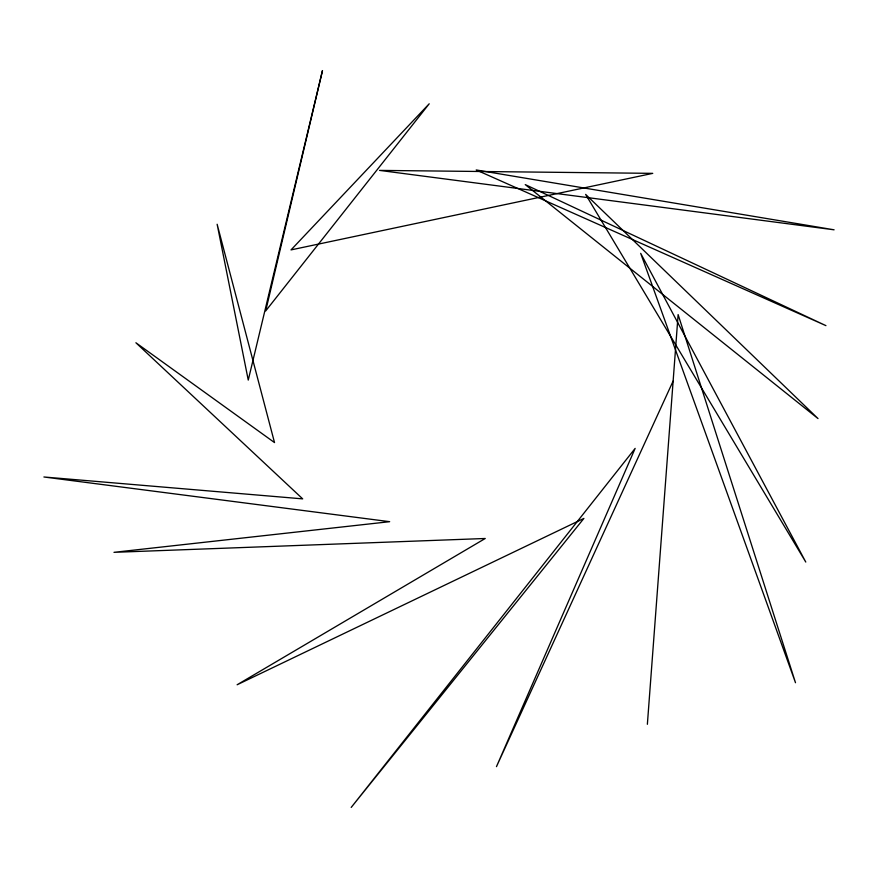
<?xml version="1.0" encoding="UTF-8"?>
<svg xmlns="http://www.w3.org/2000/svg" width="878" height="878" viewBox="0 0 878 878"><rect width="100%" height="100%" fill="white"/><g stroke="black" fill="none" stroke-linecap="round" stroke-linejoin="round"><path stroke-width="1.32" d="M647.371 724.295L678.123 314.587L795.501 682.722L640.688 253.347L805.784 562.052L585.637 194.389L818.011 418.565L525.242 184.599L825.935 325.639L476.216 169.959L834.1 229.806L379.548 170.398L652.749 173.361L291.024 249.901L429.21 103.791L265.694 310.933L322.478 70.58L248.254 380.086L217.14 224.252L274.518 442.578L135.903 342.76L302.68 498.869L43.9 476.984L389.656 521.686L113.975 552.328L485.238 538.488L237.126 684.763L583.903 518.404L351.2 807.42L635.145 448.395L496.465 766.648L673.108 381.107"/></g></svg>
